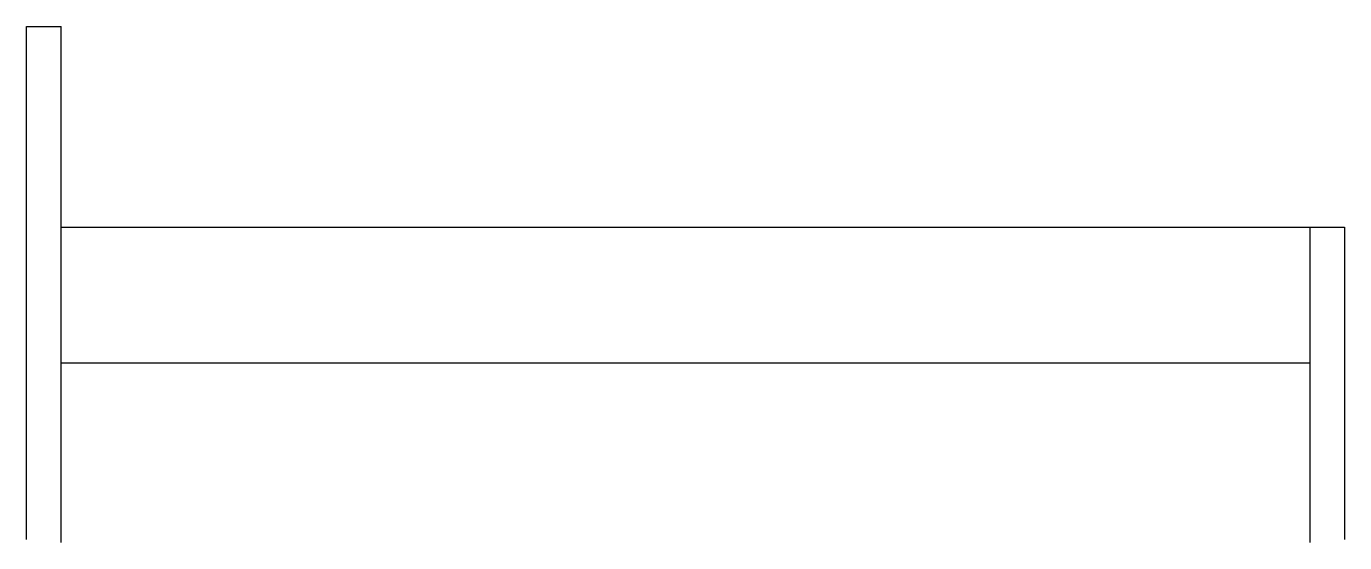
# Model space of a CAD drawing. Extents: x -79 to 141, y 7 to 81.
# Drawn here: x -60.142 to -58.242, y 44.822 to 45.566 of the extents above; entities that cross this region are included whole.
import ezdxf

# ---------------------------------------------------------------- set-up
doc = ezdxf.new("R2010")
doc.units = 0
doc.header["$LTSCALE"] = 10
doc.header["$MEASUREMENT"] = 0
doc.layers.add('EQUIPAMENTOS', color=1, linetype='CONTINUOUS')

msp = doc.modelspace()

# ---------------------------------------------------------------- linework, layer by layer
at = {"layer": 'EQUIPAMENTOS', "linetype": 'Continuous', "ltscale": 0.05}
for p, q in [((-60.14208, 44.82666), (-60.14208, 45.56624)), ((-60.14208, 45.56624), (-60.09208, 45.56624)), ((-60.09208, 44.82225), (-60.09208, 45.56624)), ((-60.09208, 45.27666), (-58.24208, 45.27666)), ((-58.29208, 45.27666), (-58.29208, 44.82225)), ((-58.24208, 45.27666), (-58.24208, 44.82666)), ((-58.29208, 45.08107), (-60.09208, 45.08107))]:
    msp.add_line(p, q, dxfattribs=at)

doc.saveas('drawing.dxf')
